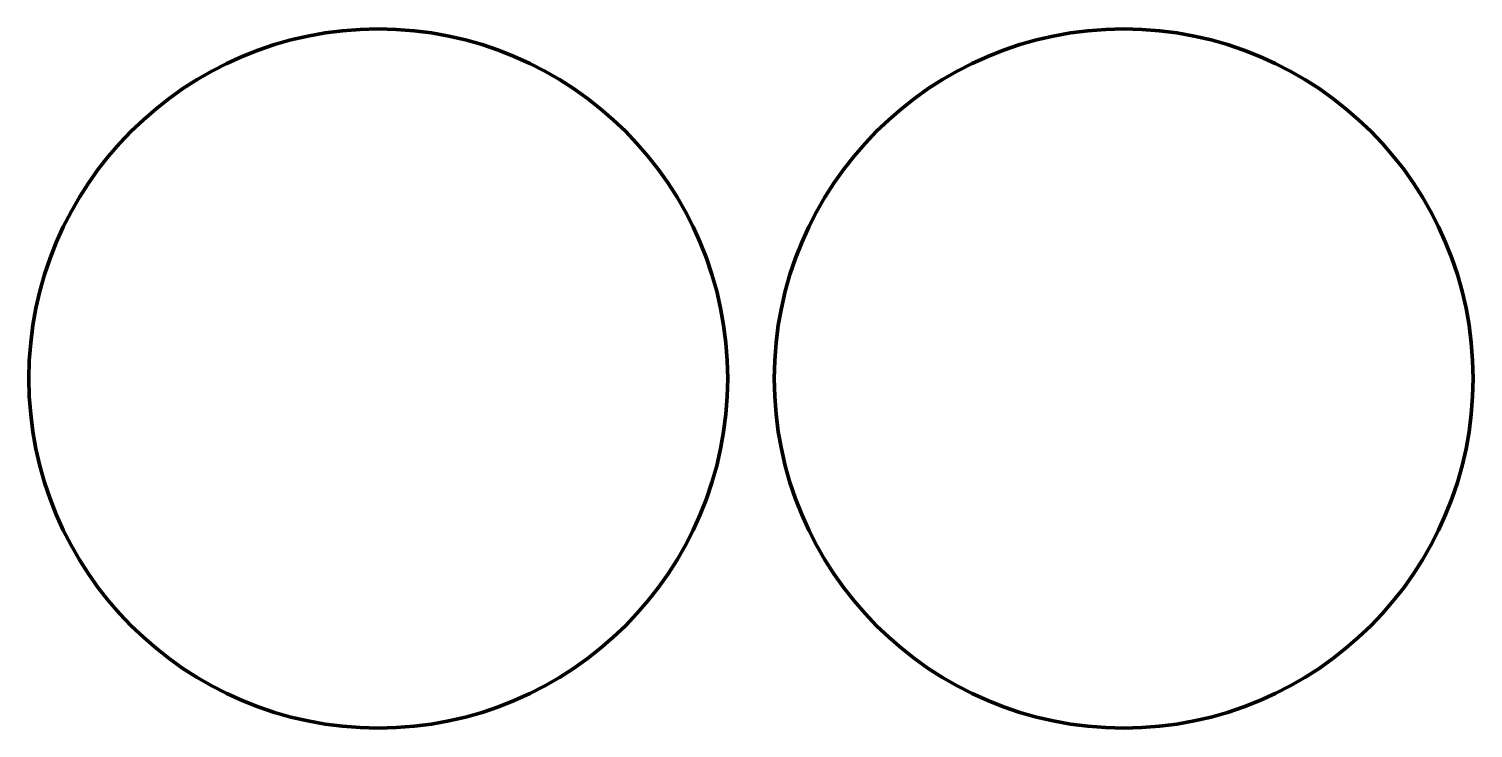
# Model space of a CAD drawing. Extents: x -1559 to 1541, y 0 to 1500.
import ezdxf

# ---------------------------------------------------------------- set-up
doc = ezdxf.new("R2010")
doc.units = 0
doc.layers.add('mainlayer', color=1, linetype='CONTINUOUS', lineweight=100)

msp = doc.modelspace()

# ---------------------------------------------------------------- linework, layer by layer
at = {"layer": 'mainlayer', "color": 0}
for points in [[(-1558.7, 750), (-1558.7, 1164.2), (-1222.9, 1500), (-808.7, 1500)], [(-808.7, 1500), (-394.4, 1500), (-58.7, 1164.2), (-58.7, 750)], [(41.3, 750), (41.3, 1164.2), (377.1, 1500), (791.3, 1500)], [(791.3, 1500), (1205.6, 1500), (1541.3, 1164.2), (1541.3, 750)], [(-808.7, 0), (-1222.9, 0), (-1558.7, 335.8), (-1558.7, 750)], [(-58.7, 750), (-58.7, 335.8), (-394.4, 0), (-808.7, 0)], [(791.3, 0), (377.1, 0), (41.3, 335.8), (41.3, 750)], [(1541.3, 750), (1541.3, 335.8), (1205.6, 0), (791.3, 0)]]:
    msp.add_open_spline(points, degree=3, dxfattribs=at)

doc.saveas('drawing.dxf')
